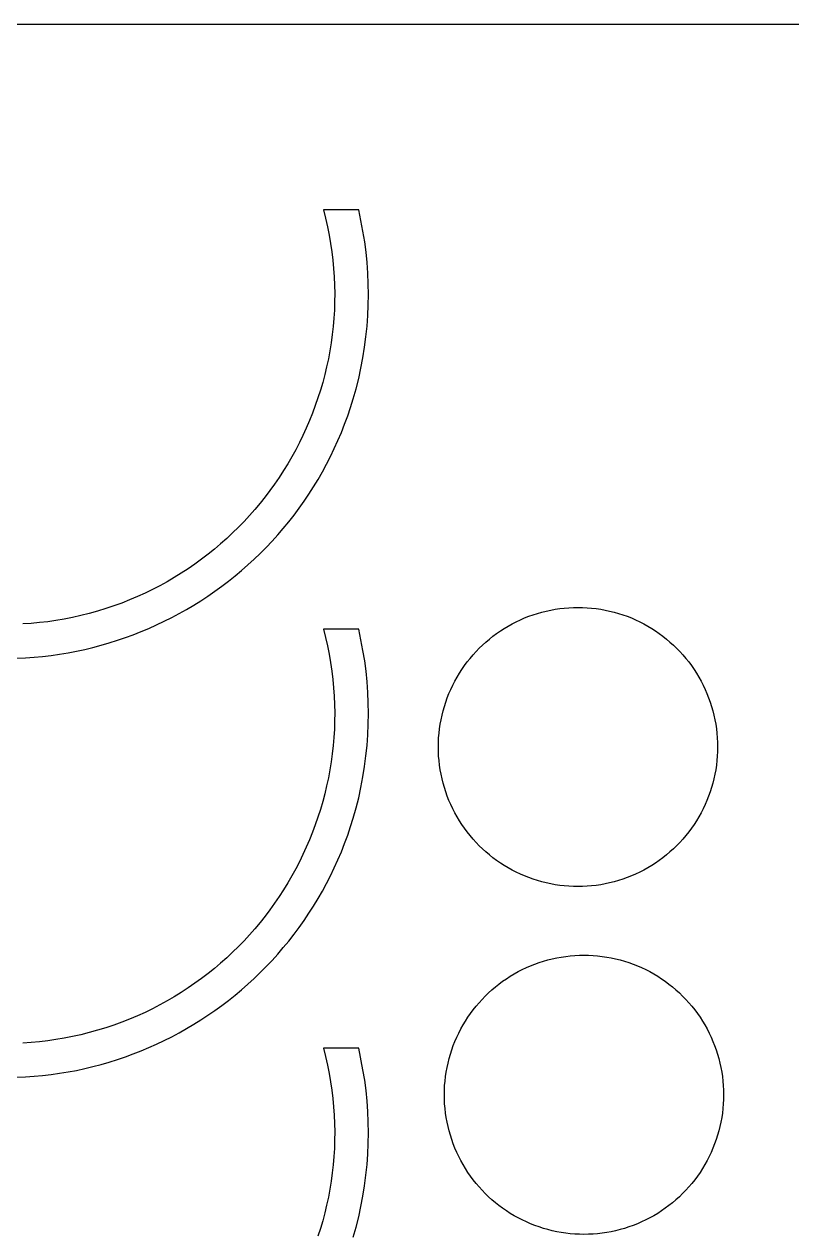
# Model space of a CAD drawing. Extents: x 378 to 958, y 20 to 900.
# Drawn here: x 576.5 to 667.3, y 757 to 900.1 of the extents above; entities that cross this region are included whole.
import ezdxf

# ---------------------------------------------------------------- set-up
doc = ezdxf.new("R2010")
doc.units = 0
doc.layers.get('0').update_dxf_attribs({"linetype": 'CONTINUOUS'})

msp = doc.modelspace()

# ---------------------------------------------------------------- linework, layer by layer
at = {"color": 0}
msp.add_line((378.0131, 900.108069), (958.0131, 900.108069), dxfattribs=at)
at = {"color": 4}
for p, q in [((616.073593, 878.162342), (611.910893, 878.162342)), ((611.910893, 878.162342), (612.162649, 877.171211)), ((612.162649, 877.171211), (612.387271, 876.179575)), ((616.579793, 875.633342), (616.073593, 878.162342)), ((612.387271, 876.179575), (612.584998, 875.187829)), ((616.777635, 874.406311), (616.579793, 875.633342)), ((612.584998, 875.187829), (612.756068, 874.196369)), ((616.939004, 873.170915), (616.777635, 874.406311)), ((612.756068, 874.196369), (612.900718, 873.205592)), ((612.900718, 873.205592), (613.019185, 872.215894)), ((617.064005, 871.928645), (616.939004, 873.170915)), ((613.019185, 872.215894), (613.111708, 871.22767)), ((617.152743, 870.680992), (617.064005, 871.928645)), ((613.111708, 871.22767), (613.178525, 870.241318)), ((613.178525, 870.241318), (613.219872, 869.257233)), ((617.205321, 869.429448), (617.152743, 870.680992)), ((613.219872, 869.257233), (613.235989, 868.275812)), ((617.221845, 868.175506), (617.205321, 869.429448)), ((613.227112, 867.297451), (613.193479, 866.322546)), ((613.235989, 868.275812), (613.227112, 867.297451)), ((617.202417, 866.920656), (617.221845, 868.175506)), ((613.193479, 866.322546), (613.135329, 865.351493)), ((617.056127, 864.414204), (617.147143, 865.666392)), ((617.147143, 865.666392), (617.202417, 866.920656)), ((613.052898, 864.384688), (612.946425, 863.422528)), ((613.135329, 865.351493), (613.052898, 864.384688)), ((616.929473, 863.165584), (617.056127, 864.414204)), ((612.946425, 863.422528), (612.816148, 862.465409)), ((616.767285, 861.922024), (616.929473, 863.165584)), ((612.662303, 861.513727), (612.485129, 860.567878)), ((612.816148, 862.465409), (612.662303, 861.513727)), ((616.569668, 860.685017), (616.767285, 861.922024)), ((612.485129, 860.567878), (612.284864, 859.628258)), ((616.336726, 859.456053), (616.569668, 860.685017)), ((612.061746, 858.695264), (611.816011, 857.769292)), ((612.284864, 859.628258), (612.061746, 858.695264)), ((616.068563, 858.236625), (616.336726, 859.456053)), ((611.816011, 857.769292), (611.547899, 856.850738)), ((615.426993, 855.832342), (615.765284, 857.028224)), ((615.765284, 857.028224), (616.068563, 858.236625)), ((611.257646, 855.939999), (610.94549, 855.037469)), ((611.547899, 856.850738), (611.257646, 855.939999)), ((615.109908, 854.81783), (615.426993, 855.832342)), ((610.94549, 855.037469), (610.611669, 854.143547)), ((614.769823, 853.816434), (615.109908, 854.81783)), ((610.256422, 853.258627), (609.879985, 852.383106)), ((610.611669, 854.143547), (610.256422, 853.258627)), ((614.022146, 851.853853), (614.407111, 852.82837)), ((614.407111, 852.82837), (614.769823, 853.816434)), ((609.482596, 851.51738), (609.064494, 850.661846)), ((609.879985, 852.383106), (609.482596, 851.51738)), ((613.615301, 850.8931), (614.022146, 851.853853)), ((609.064494, 850.661846), (608.625915, 849.8169)), ((612.737464, 849.013743), (613.186949, 849.946324)), ((613.186949, 849.946324), (613.615301, 850.8931)), ((608.167098, 848.982937), (607.68828, 848.160354)), ((608.625915, 849.8169), (608.167098, 848.982937)), ((612.267218, 848.09557), (612.737464, 849.013743)), ((607.1897, 847.349548), (606.671594, 846.550914)), ((607.68828, 848.160354), (607.1897, 847.349548)), ((611.265939, 846.303315), (611.776586, 847.192022)), ((611.776586, 847.192022), (612.267218, 848.09557)), ((606.134201, 845.764849), (605.577759, 844.991748)), ((606.671594, 846.550914), (606.134201, 845.764849)), ((610.735652, 845.429663), (611.265939, 846.303315)), ((605.002504, 844.232009), (604.408676, 843.486027)), ((605.577759, 844.991748), (605.002504, 844.232009)), ((609.617649, 843.728388), (610.186097, 844.571282)), ((610.186097, 844.571282), (610.735652, 845.429663)), ((603.796511, 842.754198), (603.166247, 842.036919)), ((604.408676, 843.486027), (603.796511, 842.754198)), ((608.425562, 842.089922), (609.030679, 842.901196)), ((609.030679, 842.901196), (609.617649, 843.728388)), ((602.518123, 841.334586), (601.852376, 840.647595)), ((603.166247, 842.036919), (602.518123, 841.334586)), ((607.162379, 840.515988), (607.802671, 841.294781)), ((607.802671, 841.294781), (608.425562, 842.089922)), ((601.169243, 839.976342), (600.468962, 839.321223)), ((601.852376, 840.647595), (601.169243, 839.976342)), ((606.505058, 839.75376), (607.162379, 840.515988)), ((599.751772, 838.682636), (599.01791, 838.060975)), ((600.468962, 839.321223), (599.751772, 838.682636)), ((605.140827, 838.279857), (605.831083, 839.008311)), ((605.831083, 839.008311), (606.505058, 839.75376)), ((598.267613, 837.456637), (597.50112, 836.870018)), ((599.01791, 838.060975), (598.267613, 837.456637)), ((603.712964, 836.874795), (604.434663, 837.568613)), ((604.434663, 837.568613), (605.140827, 838.279857)), ((595.920494, 835.751524), (595.106837, 835.22044)), ((596.718667, 836.301515), (595.920494, 835.751524)), ((597.50112, 836.870018), (596.718667, 836.301515)), ((602.224453, 835.5403), (602.976103, 836.198619)), ((602.976103, 836.198619), (603.712964, 836.874795)), ((593.434025, 834.216582), (592.575345, 833.744599)), ((594.277935, 834.708661), (593.434025, 834.216582)), ((595.106837, 835.22044), (594.277935, 834.708661)), ((599.884508, 833.674639), (600.678283, 834.278095)), ((600.678283, 834.278095), (601.458389, 834.900053)), ((601.458389, 834.900053), (602.224453, 835.5403)), ((590.814625, 832.862508), (589.913061, 832.453191)), ((591.702132, 833.293109), (590.814625, 832.862508)), ((592.575345, 833.744599), (591.702132, 833.293109)), ((598.257445, 832.5241), (599.077438, 833.089902)), ((599.077438, 833.089902), (599.884508, 833.674639)), ((587.126406, 831.356916), (586.170992, 831.036702)), ((588.068714, 831.699999), (587.126406, 831.356916)), ((588.997678, 832.065557), (588.068714, 831.699999)), ((589.913061, 832.453191), (588.997678, 832.065557)), ((595.723668, 830.942454), (596.580187, 831.450161)), ((596.580187, 831.450161), (597.424904, 831.977448)), ((597.424904, 831.977448), (598.257445, 832.5241)), ((582.24814, 829.997813), (581.26794, 829.80444)), ((583.228493, 830.217242), (582.24814, 829.997813)), ((584.221798, 830.466469), (583.228493, 830.217242)), ((585.20271, 830.739754), (584.221798, 830.466469)), ((586.170992, 831.036702), (585.20271, 830.739754)), ((593.087028, 829.538975), (593.976715, 829.986646)), ((593.976715, 829.986646), (594.855719, 830.454544)), ((594.855719, 830.454544), (595.723668, 830.942454)), ((577.356116, 829.28693), (576.382263, 829.220404)), ((578.331982, 829.378368), (577.356116, 829.28693)), ((579.309489, 829.494946), (578.331982, 829.378368)), ((580.288266, 829.636894), (579.309489, 829.494946)), ((581.26794, 829.80444), (580.288266, 829.636894)), ((590.357604, 828.319479), (591.277099, 828.705176)), ((591.277099, 828.705176), (592.187032, 829.111746)), ((592.187032, 829.111746), (593.087028, 829.538975)), ((616.073593, 828.619035), (611.910893, 828.619035)), ((611.910893, 828.619035), (612.162649, 827.627904)), ((616.579793, 826.090035), (616.073593, 828.619035)), ((585.629746, 826.711644), (586.591457, 826.98974)), ((586.591457, 826.98974), (587.545472, 827.289787)), ((587.545472, 827.289787), (588.491417, 827.611569)), ((588.491417, 827.611569), (589.428918, 827.954872)), ((589.428918, 827.954872), (590.357604, 828.319479)), ((612.162649, 827.627904), (612.387271, 826.636268)), ((579.718749, 825.516107), (580.718802, 825.657971)), ((580.718802, 825.657971), (581.713398, 825.82308)), ((581.713398, 825.82308), (582.702164, 826.011217)), ((582.702164, 826.011217), (583.684726, 826.222167)), ((583.684726, 826.222167), (584.660711, 826.455714)), ((584.660711, 826.455714), (585.629746, 826.711644)), ((612.387271, 826.636268), (612.584998, 825.644522)), ((612.584998, 825.644522), (612.756068, 824.653062)), ((616.777635, 824.863004), (616.579793, 826.090035)), ((575.671429, 825.185398), (576.689578, 825.232132)), ((576.689578, 825.232132), (577.703764, 825.302972)), ((577.703764, 825.302972), (578.713612, 825.397702)), ((578.713612, 825.397702), (579.718749, 825.516107)), ((612.756068, 824.653062), (612.900718, 823.662285)), ((616.939004, 823.627608), (616.777635, 824.863004)), ((612.900718, 823.662285), (613.019185, 822.672586)), ((617.064005, 822.385338), (616.939004, 823.627608)), ((613.019185, 822.672586), (613.111708, 821.684363)), ((613.111708, 821.684363), (613.178525, 820.698011)), ((617.152743, 821.137685), (617.064005, 822.385338)), ((613.178525, 820.698011), (613.219872, 819.713926)), ((617.205321, 819.886141), (617.152743, 821.137685)), ((617.221845, 818.632199), (617.205321, 819.886141)), ((613.219872, 819.713926), (613.235989, 818.732505)), ((613.235989, 818.732505), (613.227112, 817.754144)), ((617.202417, 817.377349), (617.221845, 818.632199)), ((613.227112, 817.754144), (613.193479, 816.779239)), ((617.147143, 816.123085), (617.202417, 817.377349)), ((613.135329, 815.808186), (613.052898, 814.841381)), ((613.193479, 816.779239), (613.135329, 815.808186)), ((617.056127, 814.870897), (617.147143, 816.123085)), ((613.052898, 814.841381), (612.946425, 813.879221)), ((616.929473, 813.622277), (617.056127, 814.870897)), ((612.816148, 812.922102), (612.662303, 811.97042)), ((612.946425, 813.879221), (612.816148, 812.922102)), ((616.767285, 812.378717), (616.929473, 813.622277)), ((612.662303, 811.97042), (612.485129, 811.024571)), ((616.569668, 811.14171), (616.767285, 812.378717)), ((612.284864, 810.084951), (612.061746, 809.151957)), ((612.485129, 811.024571), (612.284864, 810.084951)), ((616.068563, 808.693317), (616.336726, 809.912746)), ((616.336726, 809.912746), (616.569668, 811.14171)), ((612.061746, 809.151957), (611.816011, 808.225985)), ((615.765284, 807.484916), (616.068563, 808.693317)), ((611.547899, 807.307431), (611.257646, 806.396692)), ((611.816011, 808.225985), (611.547899, 807.307431)), ((615.426993, 806.289035), (615.765284, 807.484916)), ((611.257646, 806.396692), (610.94549, 805.494162)), ((615.109908, 805.274523), (615.426993, 806.289035)), ((610.611669, 804.600239), (610.256422, 803.71532)), ((610.94549, 805.494162), (610.611669, 804.600239)), ((614.407111, 803.285063), (614.769823, 804.273127)), ((614.769823, 804.273127), (615.109908, 805.274523)), ((609.879985, 802.839799), (609.482596, 801.974073)), ((610.256422, 803.71532), (609.879985, 802.839799)), ((614.022146, 802.310546), (614.407111, 803.285063)), ((609.482596, 801.974073), (609.064494, 801.118539)), ((613.186949, 800.403017), (613.615301, 801.349793)), ((613.615301, 801.349793), (614.022146, 802.310546)), ((608.625915, 800.273592), (608.167098, 799.43963)), ((609.064494, 801.118539), (608.625915, 800.273592)), ((612.737464, 799.470435), (613.186949, 800.403017)), ((607.68828, 798.617047), (607.1897, 797.806241)), ((608.167098, 799.43963), (607.68828, 798.617047)), ((611.776586, 797.648715), (612.267218, 798.552263)), ((612.267218, 798.552263), (612.737464, 799.470435)), ((606.671594, 797.007607), (606.134201, 796.221542)), ((607.1897, 797.806241), (606.671594, 797.007607)), ((611.265939, 796.760008), (611.776586, 797.648715)), ((606.134201, 796.221542), (605.577759, 795.448441)), ((610.186097, 795.027975), (610.735652, 795.886356)), ((610.735652, 795.886356), (611.265939, 796.760008)), ((605.002504, 794.688702), (604.408676, 793.94272)), ((605.577759, 795.448441), (605.002504, 794.688702)), ((609.030679, 793.357889), (609.617649, 794.185081)), ((609.617649, 794.185081), (610.186097, 795.027975)), ((603.796511, 793.210891), (603.166247, 792.493612)), ((604.408676, 793.94272), (603.796511, 793.210891)), ((608.425562, 792.546615), (609.030679, 793.357889)), ((602.518123, 791.791279), (601.852376, 791.104287)), ((603.166247, 792.493612), (602.518123, 791.791279)), ((607.162379, 790.972681), (607.802671, 791.751474)), ((607.802671, 791.751474), (608.425562, 792.546615)), ((601.169243, 790.433035), (600.468962, 789.777916)), ((601.852376, 791.104287), (601.169243, 790.433035)), ((605.831083, 789.465003), (606.505058, 790.210453)), ((606.505058, 790.210453), (607.162379, 790.972681)), ((599.01791, 788.517668), (598.267613, 787.91333)), ((599.751772, 789.139328), (599.01791, 788.517668)), ((600.468962, 789.777916), (599.751772, 789.139328)), ((604.434663, 788.025306), (605.140827, 788.736549)), ((605.140827, 788.736549), (605.831083, 789.465003)), ((597.50112, 787.326711), (596.718667, 786.758208)), ((598.267613, 787.91333), (597.50112, 787.326711)), ((602.976103, 786.655312), (603.712964, 787.331488)), ((603.712964, 787.331488), (604.434663, 788.025306)), ((595.106837, 785.677133), (594.277935, 785.165354)), ((595.920494, 786.208217), (595.106837, 785.677133)), ((596.718667, 786.758208), (595.920494, 786.208217)), ((601.458389, 785.356746), (602.224453, 785.996993)), ((602.224453, 785.996993), (602.976103, 786.655312)), ((592.575345, 784.201292), (591.702132, 783.749802)), ((593.434025, 784.673274), (592.575345, 784.201292)), ((594.277935, 785.165354), (593.434025, 784.673274)), ((599.077438, 783.546595), (599.884508, 784.131332)), ((599.884508, 784.131332), (600.678283, 784.734787)), ((600.678283, 784.734787), (601.458389, 785.356746)), ((589.913061, 782.909884), (588.997678, 782.52225)), ((590.814625, 783.3192), (589.913061, 782.909884)), ((591.702132, 783.749802), (590.814625, 783.3192)), ((597.424904, 782.434141), (598.257445, 782.980793)), ((598.257445, 782.980793), (599.077438, 783.546595)), ((586.170992, 781.493395), (585.20271, 781.196447)), ((587.126406, 781.813609), (586.170992, 781.493395)), ((588.068714, 782.156692), (587.126406, 781.813609)), ((588.997678, 782.52225), (588.068714, 782.156692)), ((594.855719, 780.911237), (595.723668, 781.399147)), ((595.723668, 781.399147), (596.580187, 781.906854)), ((596.580187, 781.906854), (597.424904, 782.434141)), ((578.331982, 779.835061), (577.356116, 779.743623)), ((579.309489, 779.951639), (578.331982, 779.835061)), ((580.288266, 780.093587), (579.309489, 779.951639)), ((581.26794, 780.261133), (580.288266, 780.093587)), ((582.24814, 780.454506), (581.26794, 780.261133)), ((583.228493, 780.673935), (582.24814, 780.454506)), ((584.221798, 780.923162), (583.228493, 780.673935)), ((585.20271, 781.196447), (584.221798, 780.923162)), ((592.187032, 779.568439), (593.087028, 779.995668)), ((593.087028, 779.995668), (593.976715, 780.443339)), ((593.976715, 780.443339), (594.855719, 780.911237)), ((577.356116, 779.743623), (576.382263, 779.677097)), ((588.491417, 778.068262), (589.428918, 778.411565)), ((589.428918, 778.411565), (590.357604, 778.776172)), ((590.357604, 778.776172), (591.277099, 779.161869)), ((591.277099, 779.161869), (592.187032, 779.568439)), ((616.073593, 779.075728), (611.910893, 779.075728)), ((611.910893, 779.075728), (612.162649, 778.084597)), ((616.579793, 776.546728), (616.073593, 779.075728)), ((583.684726, 776.67886), (584.660711, 776.912407)), ((584.660711, 776.912407), (585.629746, 777.168336)), ((585.629746, 777.168336), (586.591457, 777.446432)), ((586.591457, 777.446432), (587.545472, 777.74648)), ((587.545472, 777.74648), (588.491417, 778.068262)), ((612.162649, 778.084597), (612.387271, 777.092961)), ((612.387271, 777.092961), (612.584998, 776.101215)), ((575.671429, 775.642091), (576.689578, 775.688825)), ((576.689578, 775.688825), (577.703764, 775.759665)), ((577.703764, 775.759665), (578.713612, 775.854395)), ((578.713612, 775.854395), (579.718749, 775.9728)), ((579.718749, 775.9728), (580.718802, 776.114664)), ((580.718802, 776.114664), (581.713398, 776.279773)), ((581.713398, 776.279773), (582.702164, 776.46791)), ((582.702164, 776.46791), (583.684726, 776.67886)), ((612.584998, 776.101215), (612.756068, 775.109755)), ((616.777635, 775.319697), (616.579793, 776.546728)), ((612.756068, 775.109755), (612.900718, 774.118978)), ((612.900718, 774.118978), (613.019185, 773.129279)), ((616.939004, 774.084301), (616.777635, 775.319697)), ((617.064005, 772.84203), (616.939004, 774.084301)), ((613.019185, 773.129279), (613.111708, 772.141056)), ((617.152743, 771.594378), (617.064005, 772.84203)), ((613.111708, 772.141056), (613.178525, 771.154704)), ((617.205321, 770.342834), (617.152743, 771.594378)), ((613.178525, 771.154704), (613.219872, 770.170619)), ((613.219872, 770.170619), (613.235989, 769.189198)), ((617.221845, 769.088892), (617.205321, 770.342834)), ((613.235989, 769.189198), (613.227112, 768.210837)), ((617.202417, 767.834042), (617.221845, 769.088892)), ((613.193479, 767.235932), (613.135329, 766.264879)), ((613.227112, 768.210837), (613.193479, 767.235932)), ((617.147143, 766.579778), (617.202417, 767.834042)), ((613.135329, 766.264879), (613.052898, 765.298074)), ((617.056127, 765.327589), (617.147143, 766.579778)), ((612.946425, 764.335914), (612.816148, 763.378795)), ((613.052898, 765.298074), (612.946425, 764.335914)), ((616.767285, 762.83541), (616.929473, 764.07897)), ((616.929473, 764.07897), (617.056127, 765.327589)), ((612.816148, 763.378795), (612.662303, 762.427113)), ((616.569668, 761.598403), (616.767285, 762.83541)), ((612.485129, 761.481264), (612.284864, 760.541644)), ((612.662303, 762.427113), (612.485129, 761.481264)), ((616.336726, 760.369439), (616.569668, 761.598403)), ((612.284864, 760.541644), (612.061746, 759.60865)), ((616.068563, 759.15001), (616.336726, 760.369439)), ((611.816011, 758.682678), (611.547899, 757.764124)), ((612.061746, 759.60865), (611.816011, 758.682678)), ((615.765284, 757.941609), (616.068563, 759.15001)), ((611.547899, 757.764124), (611.257646, 756.853384)), ((615.426993, 756.745728), (615.765284, 757.941609))]:
    msp.add_line(p, q, dxfattribs=at)
for points in [[(633.738351, 828.974518), (636.231303, 830.417458), (639.107829, 831.188221), (641.988258, 831.185074)], [(641.988258, 831.185074), (644.868688, 831.188221), (647.745214, 830.417458), (650.238166, 828.974518)], [(627.699, 822.935167), (629.136489, 825.431266), (631.242252, 827.537029), (633.738351, 828.974518)], [(650.238166, 828.974518), (652.734265, 827.537029), (654.840028, 825.431266), (656.277517, 822.935167)], [(625.488444, 814.685259), (625.485297, 817.565689), (626.25606, 820.442215), (627.699, 822.935167)], [(656.277517, 822.935167), (657.720457, 820.442215), (658.49122, 817.565689), (658.488073, 814.685259)], [(627.699, 806.435352), (626.25606, 808.928304), (625.485297, 811.80483), (625.488444, 814.685259)], [(658.488073, 814.685259), (658.49122, 811.80483), (657.720457, 808.928304), (656.277517, 806.435352)], [(633.738351, 800.396001), (631.242252, 801.83349), (629.136489, 803.939253), (627.699, 806.435352)], [(656.277517, 806.435352), (654.840028, 803.939253), (652.734265, 801.83349), (650.238166, 800.396001)], [(641.988258, 798.185445), (639.107829, 798.182298), (636.231303, 798.953061), (633.738351, 800.396001)], [(650.238166, 800.396001), (647.745214, 798.953061), (644.868688, 798.182298), (641.988258, 798.185445)], [(634.44709, 787.867695), (636.940041, 789.310635), (639.816567, 790.081398), (642.696997, 790.078251)], [(642.696997, 790.078251), (645.577427, 790.081398), (648.453952, 789.310635), (650.946904, 787.867695)], [(628.407738, 781.828344), (629.845228, 784.324443), (631.950991, 786.430206), (634.44709, 787.867695)], [(650.946904, 787.867695), (653.443003, 786.430206), (655.548766, 784.324443), (656.986255, 781.828344)], [(626.197182, 773.578436), (626.194035, 776.458866), (626.964798, 779.335392), (628.407738, 781.828344)], [(656.986255, 781.828344), (658.429196, 779.335392), (659.199958, 776.458866), (659.196811, 773.578436)], [(628.407738, 765.328529), (626.964798, 767.821481), (626.194035, 770.698007), (626.197182, 773.578436)], [(659.196811, 773.578436), (659.199958, 770.698007), (658.429196, 767.821481), (656.986255, 765.328529)], [(634.44709, 759.289178), (631.950991, 760.726667), (629.845228, 762.83243), (628.407738, 765.328529)], [(656.986255, 765.328529), (655.548766, 762.83243), (653.443003, 760.726667), (650.946904, 759.289178)], [(642.696997, 757.078622), (639.816567, 757.075475), (636.940041, 757.846238), (634.44709, 759.289178)], [(650.946904, 759.289178), (648.453952, 757.846238), (645.577427, 757.075475), (642.696997, 757.078622)]]:
    msp.add_open_spline(points, degree=3, dxfattribs=at)

doc.saveas('drawing.dxf')
